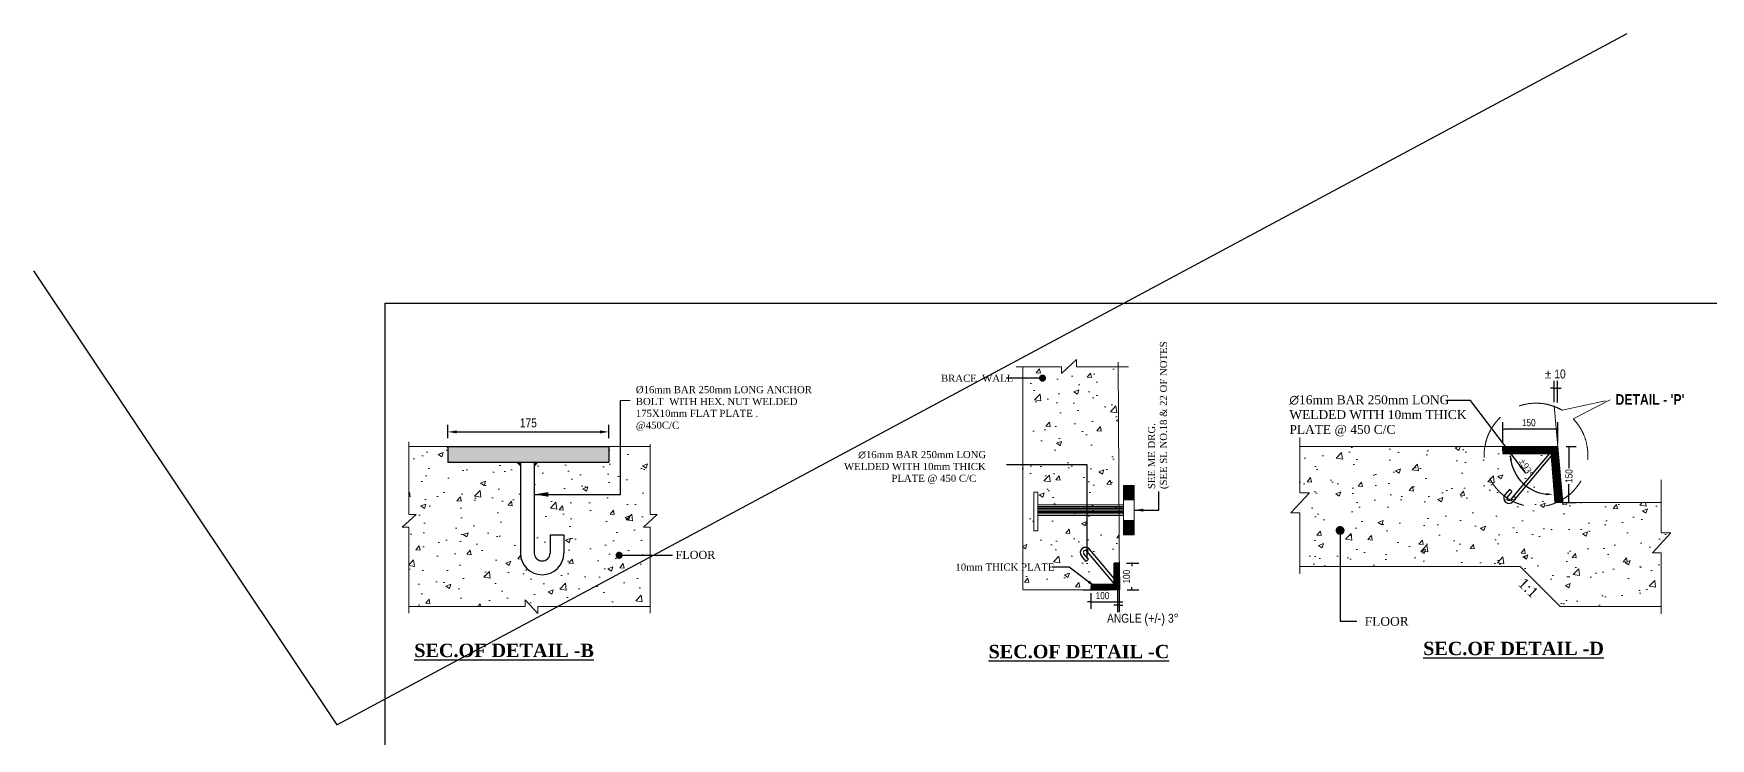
# Model space of a CAD drawing. Extents: x -119161 to 3778985, y -718511 to -30958.
# Drawn here: x 3254545 to 3273407, y -254688 to -246753 of the extents above; entities that cross this region are included whole.
import ezdxf

# ---------------------------------------------------------------- set-up
doc = ezdxf.new("R2010")
doc.units = 0
doc.header["$MEASUREMENT"] = 0
doc.linetypes.add('HIDDEN', pattern=[0.375, 0.25, -0.125])
doc.layers.get('0').update_dxf_attribs({"linetype": 'CONTINUOUS'})
doc.layers.get('DEFPOINTS').update_dxf_attribs({"linetype": 'CONTINUOUS'})
for name, color, linetype, lineweight in [('Dim', 7, 'CONTINUOUS', 9), ('Grid Line_Outer', 7, 'CONTINUOUS', 5), ('HATCH', 252, 'CONTINUOUS', 5)]:
    doc.layers.add(name, color=color, linetype=linetype, lineweight=lineweight)
doc.layers.add('LINE', color=7, linetype='CONTINUOUS')
doc.styles.add('ARIAL', font='ARIALN.TTF')
doc.styles.add('DIM', font='isocp3.shx')
doc.styles.get("Standard").update_dxf_attribs({"font": 'times.ttf', "height": 250})
doc.styles.add('style1', font='times.ttf')
doc.linetypes.add('ZIGZAG', pattern='A,0.0001,-0.2,[131,ltypeshp.shx,S=0.2,R=0,X=-0.2,Y=0],-0.4,[131,ltypeshp.shx,S=0.2,R=180,X=0.2,Y=0],-0.2', length=0.8001)
doc.dimstyles.new('dim_80', dxfattribs={"dimtxt": 160, "dimasz": 160, "dimexe": 80, "dimexo": 40, "dimgap": 50, "dimtad": 1, "dimdec": 0, "dimzin": 0, "dimdsep": 46, "dimtxsty": 'DIM', "dimcen": 0.09, "dimclrd": 5, "dimclre": 5, "dimclrt": 7, "dimadec": 0, "dimazin": 0, "dimtfac": 1, "dimtdec": 0, "dimtmove": 0, "dimatfit": 3, "dimfxl": 1, "dimtolj": 1, "dimtzin": 0, "dimarcsym": 0})
doc.dimstyles.get("Standard").update_dxf_attribs({"dimtxt": 75, "dimasz": 75, "dimexe": 60, "dimexo": 60, "dimgap": 100, "dimtad": 1, "dimdec": 0, "dimzin": 0, "dimdsep": 46, "dimtxsty": 'style1', "dimcen": 0.09, "dimclrd": 5, "dimclre": 5, "dimadec": 0, "dimazin": 0, "dimtfac": 1, "dimtdec": 0, "dimtofl": 0, "dimtmove": 0, "dimatfit": 3, "dimfxl": 1, "dimtolj": 1, "dimtzin": 0, "dimarcsym": 0})

# ---------------------------------------------------------------- blocks, each defined once
blk = doc.blocks.new('*D350')
at = {"layer": 'DEFPOINTS', "color": 0, "lineweight": -2, "ltscale": 500}
for p in [(3261016, -251237), (3259206, -251346), (3261016, -251346)]:
    blk.add_point(p, dxfattribs=at)
at = {"layer": 'Dim', "color": 5, "lineweight": -2, "ltscale": 500}
for p, q in [((3259206, -251306), (3259206, -251157)), ((3259306, -251237), (3260916, -251237)), ((3261016, -251306), (3261016, -251157))]:
    blk.add_line(p, q, dxfattribs=at)
for points in [[(3259306, -251220), (3259306, -251254), (3259206, -251237)], [(3260916, -251220), (3260916, -251254), (3261016, -251237)]]:
    blk.add_solid(points, dxfattribs=at)
at = {"layer": 'Dim', "color": 7, "ltscale": 500, "insert": (3260111, -251136), "char_height": 100, "attachment_point": 5, "style": 'ARIAL'}
blk.add_mtext('\\A1;175', dxfattribs=at)
blk = doc.blocks.new('_Dot')
at = {"color": 0, "linetype": 'ByBlock', "lineweight": -2}
blk.add_line((-0.5, 0), (-1, 0), dxfattribs=at)
at = {"color": 0, "linetype": 'ByBlock', "const_width": 0.5}
blk.add_lwpolyline([(-0.25, 0, 1), (0.25, 0, 1)], format="xyb", close=True, dxfattribs=at)
blk = doc.blocks.new('*D351')
at = {"layer": 'DEFPOINTS', "color": 0, "lineweight": -2, "ltscale": 500}
for p in [(3266798, -252714), (3266899, -252714), (3266807, -253014)]:
    blk.add_point(p, dxfattribs=at)
at = {"layer": 'Dim', "color": 5, "lineweight": -2, "ltscale": 500}
for p, q in [((3266838, -252714), (3266979, -252714)), ((3266899, -252734), (3266899, -252748)), ((3266847, -253014), (3266979, -253014)), ((3266899, -252994), (3266899, -252986))]:
    blk.add_line(p, q, dxfattribs=at)
at = {"layer": 'Dim', "color": 5, "lineweight": -2, "ltscale": 500, "xscale": 20, "yscale": 20, "zscale": 20}
for p, rotation in [((3266899, -252714), 90), ((3266899, -253014), 270)]:
    blk.add_blockref('_Dot', p, dxfattribs=dict(at, rotation=rotation))
at = {"layer": 'Dim', "color": 7, "ltscale": 500, "insert": (3266839, -252867), "char_height": 80, "attachment_point": 5, "rotation": 90, "style": 'ARIAL'}
blk.add_mtext('\\A1;100', dxfattribs=at)
blk = doc.blocks.new('*D352')
at = {"layer": 'DEFPOINTS', "color": 0, "lineweight": -2, "ltscale": 500}
for p in [(3271072, -251206), (3271072, -251403), (3271690, -251403)]:
    blk.add_point(p, dxfattribs=at)
at = {"layer": 'Dim', "color": 5, "lineweight": -2, "ltscale": 500}
for p, q in [((3271072, -251363), (3271072, -251126)), ((3271670, -251206), (3271092, -251206)), ((3271690, -251363), (3271690, -251126))]:
    blk.add_line(p, q, dxfattribs=at)
at = {"layer": 'Dim', "color": 5, "lineweight": -2, "ltscale": 500, "xscale": 20, "yscale": 20, "zscale": 20, "rotation": 180}
blk.add_blockref('_Dot', (3271072, -251206), dxfattribs=at)
at = {"layer": 'Dim', "color": 5, "lineweight": -2, "ltscale": 500, "xscale": 20, "yscale": 20, "zscale": 20}
blk.add_blockref('_Dot', (3271690, -251206), dxfattribs=at)
at = {"layer": 'Dim', "color": 7, "ltscale": 500, "insert": (3271364, -251133), "char_height": 80, "attachment_point": 5, "style": 'ARIAL'}
blk.add_mtext('\\A1;150', dxfattribs=at)
blk = doc.blocks.new('*D353')
at = {"layer": 'DEFPOINTS', "color": 0, "lineweight": -2, "ltscale": 500}
for p in [(3271746, -251403), (3271719, -252033), (3271816, -252033)]:
    blk.add_point(p, dxfattribs=at)
at = {"layer": 'Dim', "color": 5, "lineweight": -2, "ltscale": 500}
for p, q in [((3271786, -251403), (3271896, -251403)), ((3271816, -251423), (3271816, -251645)), ((3271816, -252013), (3271816, -251824)), ((3271759, -252033), (3271896, -252033))]:
    blk.add_line(p, q, dxfattribs=at)
at = {"layer": 'Dim', "color": 5, "lineweight": -2, "ltscale": 500, "xscale": 20, "yscale": 20, "zscale": 20}
for p, rotation in [((3271816, -251403), 90), ((3271816, -252033), 270)]:
    blk.add_blockref('_Dot', p, dxfattribs=dict(at, rotation=rotation))
at = {"layer": 'Dim', "color": 7, "ltscale": 500, "insert": (3271816, -251734), "char_height": 80, "attachment_point": 5, "rotation": 90, "style": 'ARIAL'}
blk.add_mtext('\\A1;150', dxfattribs=at)
blk = doc.blocks.new('*D361')
at = {"layer": 'DEFPOINTS', "color": 0, "lineweight": -2, "ltscale": 500}
for p in [(3266758, -252719), (3266736, -252970), (3266736, -253186)]:
    blk.add_point(p, dxfattribs=at)
at = {"layer": 'Dim', "color": 5, "lineweight": -2, "ltscale": 500}
for p, q in [((3266758, -252759), (3266758, -253266)), ((3266736, -253010), (3266736, -253266)), ((3266716, -253186), (3266696, -253186)), ((3266758, -253186), (3266736, -253186)), ((3266778, -253186), (3266798, -253186))]:
    blk.add_line(p, q, dxfattribs=at)
at = {"layer": 'Dim', "color": 5, "lineweight": -2, "ltscale": 500, "xscale": 20, "yscale": 20, "zscale": 20}
blk.add_blockref('_Dot', (3266736, -253186), dxfattribs=at)
at = {"layer": 'Dim', "color": 5, "lineweight": -2, "ltscale": 500, "xscale": 20, "yscale": 20, "zscale": 20, "rotation": 180}
blk.add_blockref('_Dot', (3266758, -253186), dxfattribs=at)
at = {"layer": 'Dim', "color": 7, "ltscale": 500, "insert": (3267023, -253351), "char_height": 100, "attachment_point": 5, "style": 'ARIAL'}
blk.add_mtext('\\A1;ANGLE {\\H1.0833x;(+/-) }3%%D', dxfattribs=at)
blk = doc.blocks.new('*D363')
at = {"color": 5, "lineweight": -2}
blk.add_arc((3271614, -251483), 458, 189.3935, 263.1995, dxfattribs=at)
for points in [[(3271150, -251558), (3271175, -251556), (3271156, -251483)], [(3271560, -251925), (3271559, -251950), (3271635, -251940)]]:
    blk.add_solid(points, dxfattribs=at)
at = {"layer": 'DEFPOINTS', "color": 0, "lineweight": -2}
for p in [(3270068, -251483), (3271614, -251483), (3271614, -251483), (3271397, -251886), (3271731, -254063)]:
    blk.add_point(p, dxfattribs=at)
at = {"color": 0, "lineweight": 15, "insert": (3271336, -251640), "char_height": 75, "attachment_point": 5, "rotation": 299.4956, "style": 'style1'}
blk.add_mtext('\\A1;%%P93°', dxfattribs=at)
blk = doc.blocks.new('*D364')
at = {"layer": 'DEFPOINTS', "color": 0, "lineweight": -2, "ltscale": 500}
for p in [(3271687, -250744), (3271649, -250942), (3271687, -250945)]:
    blk.add_point(p, dxfattribs=at)
at = {"layer": 'Dim', "color": 5, "lineweight": -2, "ltscale": 500}
for p, q in [((3271649, -250902), (3271649, -250664)), ((3271687, -250905), (3271687, -250664)), ((3271629, -250744), (3271609, -250744)), ((3271649, -250744), (3271687, -250744)), ((3271707, -250744), (3271727, -250744))]:
    blk.add_line(p, q, dxfattribs=at)
at = {"layer": 'Dim', "color": 5, "lineweight": -2, "ltscale": 500, "xscale": 20, "yscale": 20, "zscale": 20}
blk.add_blockref('_Dot', (3271649, -250744), dxfattribs=at)
at = {"layer": 'Dim', "color": 5, "lineweight": -2, "ltscale": 500, "xscale": 20, "yscale": 20, "zscale": 20, "rotation": 180}
blk.add_blockref('_Dot', (3271687, -250744), dxfattribs=at)
at = {"layer": 'Dim', "color": 7, "ltscale": 500, "insert": (3271661, -250586), "char_height": 100, "attachment_point": 5, "style": 'ARIAL'}
blk.add_mtext('\\A1;%%P 10', dxfattribs=at)
blk = doc.blocks.new('*D391')
at = {"layer": 'DEFPOINTS', "color": 0, "lineweight": -2, "ltscale": 500}
for p in [(3266439, -253014), (3266758, -253014), (3266758, -253150)]:
    blk.add_point(p, dxfattribs=at)
at = {"layer": 'Dim', "color": 5, "lineweight": -2, "ltscale": 500}
for p, q in [((3266439, -253054), (3266439, -253230)), ((3266758, -253054), (3266758, -253230)), ((3266419, -253150), (3266399, -253150)), ((3266439, -253150), (3266758, -253150)), ((3266778, -253150), (3266798, -253150))]:
    blk.add_line(p, q, dxfattribs=at)
at = {"layer": 'Dim', "color": 5, "lineweight": -2, "ltscale": 500, "xscale": 20, "yscale": 20, "zscale": 20}
blk.add_blockref('_Dot', (3266439, -253150), dxfattribs=at)
at = {"layer": 'Dim', "color": 5, "lineweight": -2, "ltscale": 500, "xscale": 20, "yscale": 20, "zscale": 20, "rotation": 180}
blk.add_blockref('_Dot', (3266758, -253150), dxfattribs=at)
at = {"layer": 'Dim', "color": 7, "ltscale": 500, "insert": (3266569, -253080), "char_height": 80, "attachment_point": 5, "style": 'ARIAL'}
blk.add_mtext('\\A1;100', dxfattribs=at)

msp = doc.modelspace()

# ---------------------------------------------------------------- hatches: boundary and pattern name
at = {"layer": 'Grid Line_Outer', "ltscale": 2}
h = msp.add_hatch(dxfattribs=at)
h.set_pattern_fill('ANSI31', color=16, angle=-90)
h.set_pattern_definition([(315, (3133970.45555, -268533.55953), (0.08838834765, 0.08838834765), [])])
h.paths.add_polyline_path([(3259206.4, -251400), (3259206.4, -251579.5), (3261015.9, -251579.5), (3261015.9, -251400)])
h = msp.add_hatch(dxfattribs=at)
h.set_pattern_fill('ANSI31', color=16, angle=-90)
h.set_pattern_definition([(315, (3173253.731, -272739.67724), (0.08838834765, 0.08838834765), [])])
h.paths.add_polyline_path([(3271613.9, -251482.5), (3271658, -252032.9), (3271746.9, -252032.9), (3271690.4, -251402.5), (3271068.4, -251402.5), (3271071.5, -251482.5)])
h = msp.add_hatch(dxfattribs=at)
h.set_pattern_fill('ANSI31', color=1, angle=-90)
h.set_pattern_definition([(315, (3134505.33417, -268345.71326), (0.08838834765, 0.08838834765), [])])
h.paths.add_polyline_path([(3266758.5, -253012.9), (3266758.5, -252712.9), (3266698.5, -252713.6), (3266698.5, -252952.9), (3266439.7, -252952.9), (3266439.3, -253012.8)])
at = {"layer": 'LINE', "lineweight": 15}
h = msp.add_hatch(dxfattribs=at)
h.set_pattern_fill('AR-CONC', color=2, scale=80, style=0)
h.set_pattern_definition([(50, (3181580.83, -262147.8), (573.8081, -50.2017), [60, -660]), (355, (3181580.8, -262147.8), (-111.001, 601.7537), [48, -528]), (100.4514, (3181628.65, -262152), (462.8075, 551.5516), [50.992, -560.9137]), (46.1842, (3181580.8, -261987.8), (853.793, -132.415), [90, -990]), (96.6356, (3181652, -261998.8), (747.73, 779.294), [76.488, -841.37]), (351.1842, (3181580.8, -261987.8), (747.73, 779.295), [72, -792]), (21, (3181660.83, -262027.8), (477.5256, -322.095), [60, -660]), (326, (3181660.8, -262027.8), (194.6523, 580.12), [48, -528]), (71.4514, (3181700.6, -262054.63), (672.178, 258.0244), [50.992, -560.9137]), (37.5, (3181580.83, -262147.8), (9.7279, 266.3151), [0, -521.6, 0, -536, 0, -530]), (7.5, (3181580.83, -262147.8), (210.4556, 315.5294), [0, -305.6, 0, -509.6, 0, -202]), (327.5, (3181402.43, -262147.8), (427.05795, -18.0439), [0, -200, 0, -624, 0, -828]), (317.5, (3181322.43, -262147.8), (466.549, 80.084), [0, -260, 0, -414.4, 0, -588])])
h.paths.add_polyline_path([(3265368.9, -252701), (3265917.4, -252701), (3265917.4, -252816.2), (3265368.9, -252816.2)], flags=16)
edge = h.paths.add_edge_path()
edge.add_line((3265672.6, -250503.5), (3265672.6, -253013.8))
edge.add_line((3265672.6, -253013.8), (3266347.6, -253013.8))
edge.add_line((3266347.6, -253013.8), (3266414.7, -252953.8))
edge.add_line((3266414.7, -252953.8), (3266587.6, -252953.8))
edge.add_line((3266587.6, -252953.8), (3266587.6, -252942.5))
edge.add_line((3266587.6, -252942.5), (3266281.6, -252579.1))
edge.add_arc((3266264.2, -252593.8), 22.8, 40.10091, 220.10091)
edge.add_line((3266246.8, -252608.5), (3266300.1, -252671.7))
edge.add_line((3266300.1, -252671.7), (3266272.5, -252694.9))
edge.add_line((3266272.5, -252694.9), (3266221.2, -252634))
edge.add_arc((3266266.2, -252596.1), 58.8, 40.10091, 220.10091, ccw=False)
edge.add_line((3266311.1, -252558.3), (3266698.5, -252941.7))
edge.add_line((3266698.5, -252941.7), (3266698.5, -252757.9))
edge.add_line((3266698.5, -252757.9), (3266755.9, -252712.8))
edge.add_line((3266755.9, -252712.8), (3266746.5, -250503.5))
edge.add_line((3266746.5, -250503.5), (3266277.5, -250503.5))
edge.add_line((3266277.5, -250503.5), (3266277.5, -250422.5))
edge.add_line((3266277.5, -250422.5), (3266109.3, -250578.6))
edge.add_line((3266109.3, -250578.6), (3266109.3, -250503.5))
edge.add_line((3266109.3, -250503.5), (3265672.6, -250503.5))
h = msp.add_hatch(dxfattribs=at)
h.set_pattern_fill('AR-CONC', color=2, scale=80, style=0)
h.set_pattern_definition([(50, (3181045.95, -262335.64), (573.8081, -50.2017), [60, -660]), (355, (3181045.95, -262335.64), (-111.001, 601.7537), [48, -528]), (100.4514, (3181093.77, -262339.8), (462.8075, 551.5516), [50.992, -560.9137]), (46.1842, (3181045.95, -262175.64), (853.793, -132.415), [90, -990]), (96.6356, (3181117.1, -262186.7), (747.73, 779.294), [76.488, -841.37]), (351.1842, (3181045.95, -262175.6), (747.73, 779.295), [72, -792]), (21, (3181125.95, -262215.64), (477.5256, -322.095), [60, -660]), (326, (3181125.95, -262215.64), (194.6523, 580.12), [48, -528]), (71.4514, (3181165.74, -262242.5), (672.178, 258.0244), [50.992, -560.9137]), (37.5, (3181045.95, -262335.64), (9.7279, 266.3151), [0, -521.6, 0, -536, 0, -530]), (7.5, (3181045.95, -262335.64), (210.4556, 315.5294), [0, -305.6, 0, -509.6, 0, -202]), (327.5, (3180867.55, -262335.64), (427.05795, -18.0439), [0, -200, 0, -624, 0, -828]), (317.5, (3180787.55, -262335.64), (466.549, 80.084), [0, -260, 0, -414.4, 0, -588])])
h.paths.add_polyline_path([(3259206.4, -251579.5), (3259206.4, -251400), (3258766.4, -251400), (3258766.4, -252165.6), (3258847.4, -252165.6), (3258691.4, -252310.6), (3258766.4, -252310.6), (3258766.4, -253203), (3260074, -253201.5), (3260074, -253126.4), (3260218.9, -253282.5), (3260218.9, -253201.5), (3261480, -253201.5), (3261480, -252310.6), (3261404.9, -252310.6), (3261561, -252165.6), (3261480, -252165.6), (3261480, -251400), (3261015.9, -251400), (3261015.9, -251579.5), (3260218.9, -251579.5), (3260177.4, -251619.4), (3260177.4, -252601, 1), (3260355.4, -252601), (3260355.4, -252394.5), (3260509.9, -252394.5), (3260509.9, -252601, -1), (3260022.9, -252601), (3260022.9, -251618), (3259982.9, -251579.5)])
h = msp.add_hatch(dxfattribs=at)
h.set_pattern_fill('AR-CONC', color=2, scale=80, style=0)
h.set_pattern_definition([(50, (3135336.34, -268533.56), (573.8081, -50.2017), [60, -660]), (355, (3135336.34, -268533.56), (-111.001, 601.7537), [48, -528]), (100.45144, (3135384.16, -268537.74), (462.807, 551.552), [50.9922, -560.9137]), (46.1842, (3135336.34, -268373.56), (853.793, -132.4154), [90, -990]), (96.63564, (3135407.5, -268384.6), (747.7296, 779.295), [76.488, -841.371]), (351.1842, (3135336.3, -268373.6), (747.7296, 779.295), [72, -792]), (21, (3135416.34, -268413.56), (477.5256, -322.0951), [60, -660]), (326, (3135416.34, -268413.56), (194.6523, 580.12), [48, -528]), (71.45144, (3135456.13, -268440.4), (672.178, 258.025), [50.9922, -560.9137]), (37.5, (3135336.34, -268533.56), (9.72788, 266.31508), [0, -521.6, 0, -536, 0, -530]), (7.5, (3135336.34, -268533.56), (210.45563, 315.52937), [0, -305.6, 0, -509.6, 0, -202]), (327.5, (3135157.94, -268533.56), (427.05795, -18.0439), [0, -200, 0, -624, 0, -828]), (317.5, (3135077.94, -268533.56), (466.5489, 80.084), [0, -260, 0, -414.4, 0, -588])])
h.paths.add_polyline_path([(3271690.4, -251402.5), (3270800.9, -251402.5), (3268788.3, -251402.5), (3268788.3, -251924.2), (3268896.3, -251924.2), (3268688.2, -252148.5), (3268788.3, -252148.5), (3268788.3, -252752.5), (3271267.2, -252752.5), (3271717.2, -253202.5), (3272854.3, -253202.5), (3272854.3, -252598.5), (3272754.2, -252598.5), (3272962.3, -252374.2), (3272854.3, -252374.2), (3272854.3, -252032.9), (3271746.9, -252032.9)])
edge = h.paths.add_edge_path(flags=16)
edge.add_line((3271613.9, -251482.5), (3271615.2, -251510.4))
edge.add_line((3271615.2, -251510.4), (3271332.9, -251845.7))
edge.add_arc((3271287.9, -251807.8), 58.8, 139.89909, 319.89909, ccw=False)
edge.add_line((3271243, -251770), (3271294.3, -251709))
edge.add_line((3271294.3, -251709), (3271321.8, -251732.2))
edge.add_line((3271321.8, -251732.2), (3271268.5, -251795.5))
edge.add_arc((3271286, -251810.1), 22.8, 139.89909, 319.89909)
edge.add_line((3271303.4, -251824.8), (3271591.6, -251482.5))
edge.add_line((3271591.6, -251482.5), (3271613.9, -251482.5))
h.paths.add_polyline_path([(3271282, -251671), (3271443.9, -251825.7), (3271582, -251681.3), (3271420.1, -251526.5)], flags=16)
at = {"layer": 'LINE', "lineweight": 25}
h = msp.add_hatch(dxfattribs=at)
h.set_pattern_fill('ANSI31', color=256, style=0)
h.set_pattern_definition([(45, (3180092.37551, -262463.495), (-0.08838834765, 0.08838834765), [])])
h.paths.add_polyline_path([(3260022.9, -251579.5), (3259982.9, -251579.5), (3260022.9, -251618)])
h = msp.add_hatch(dxfattribs=at)
h.set_pattern_fill('ANSI31', color=256, style=0)
h.set_pattern_definition([(135, (3340109.37551, -262463.495), (0.08838834765, 0.08838834765), [])])
h.paths.add_polyline_path([(3260178.9, -251579.5), (3260218.9, -251579.5), (3260178.9, -251618)])

# ---------------------------------------------------------------- linework, layer by layer
at = {"color": 1, "lineweight": 15}
for p, q in [((3271690.4, -251402.5), (3271746.9, -252032.9)), ((3271071.5, -251482.5), (3271613.9, -251482.5)), ((3271113.6, -251482.5), (3271613.9, -251482.5)), ((3271613.9, -251482.5), (3271658, -252032.9))]:
    msp.add_line(p, q, dxfattribs=at)
at = {"color": 1, "linetype": 'HIDDEN', "lineweight": 15, "ltscale": 2000}
msp.add_lwpolyline([(3271738.9, -250993.3), (3272279.1, -250877.4), (3271862.8, -251090.2)], dxfattribs=at)
msp.add_arc((3271445.2, -251497), 583, 59.75466, 44.25282, dxfattribs=at)
at = {"layer": 'Dim', "ltscale": 500}
msp.add_line((3261145.8, -250883), (3261256.5, -250883), dxfattribs=at)
at = {"layer": 'HATCH', "color": 8, "lineweight": 15}
msp.add_line((3265672.6, -251720.5), (3265672.6, -253013.8), dxfattribs=at)
at = {"layer": 'HATCH', "color": 7, "lineweight": 15}
for points in [[(3271071.5, -251402.5), (3271071.5, -251482.5)], [(3271658, -252032.9), (3271746.9, -252032.9)], [(3271267.2, -252752.5), (3271717.2, -253202.5)]]:
    msp.add_lwpolyline(points, dxfattribs=at)
at = {"layer": 'LINE', "color": 0, "linetype": 'ByBlock', "lineweight": -2}
for p, q in [((3257954.9, -254535.2), (3272469.8, -246753)), ((3254545, -249423.8), (3257954.9, -254535.2))]:
    msp.add_line(p, q, dxfattribs=at)
at = {"layer": 'LINE', "lineweight": 15}
for p, q in [((3266277.5, -250422.5), (3266109.3, -250578.6)), ((3266277.5, -250503.5), (3266277.5, -250422.5)), ((3266746.2, -250452.8), (3266758.5, -253012.9)), ((3266109.3, -250503.5), (3265597.1, -250503.5)), ((3266109.3, -250578.6), (3266109.3, -250503.5)), ((3266861.4, -250503.5), (3266277.5, -250503.5)), ((3271746.9, -252032.9), (3271649.1, -250942.3)), ((3266758.5, -253012.9), (3266647.6, -253013.8))]:
    msp.add_line(p, q, dxfattribs=at)
at = {"layer": 'LINE', "lineweight": 9}
for p, q in [((3265672.6, -251720.5), (3265672.6, -250501.3)), ((3258766.4, -251348.2), (3258766.4, -252165.6)), ((3259206.4, -251400), (3258766.4, -251400)), ((3261015.9, -251400), (3261480, -251400)), ((3261480, -251374.9), (3261480, -252165.6)), ((3268788.3, -251298.6), (3268788.3, -251924.2)), ((3268788.3, -251402.5), (3271690.4, -251402.5)), ((3272854.3, -251777.8), (3272854.3, -252374.2)), ((3268896.3, -251924.2), (3268688.2, -252148.5)), ((3268788.3, -251924.2), (3268896.3, -251924.2)), ((3258847.4, -252165.6), (3258691.4, -252310.6)), ((3258766.4, -252165.6), (3258847.4, -252165.6)), ((3261561, -252165.6), (3261404.9, -252310.6)), ((3261480, -252165.6), (3261561, -252165.6)), ((3268688.2, -252148.5), (3268788.3, -252148.5)), ((3268788.3, -252148.5), (3268788.3, -252833.8)), ((3271746.9, -252032.9), (3272854.3, -252032.9)), ((3258691.4, -252310.6), (3258766.4, -252310.6)), ((3258766.4, -252310.6), (3258766.4, -253276.3)), ((3261404.9, -252310.6), (3261480, -252310.6)), ((3261480, -252310.6), (3261480, -253276.3)), ((3272962.3, -252374.2), (3272754.2, -252598.5)), ((3272854.3, -252374.2), (3272962.3, -252374.2)), ((3268789.1, -252752.5), (3271267.2, -252752.5)), ((3272754.2, -252598.5), (3272854.3, -252598.5)), ((3272854.3, -252598.5), (3272854.3, -253283.8)), ((3260218.9, -253282.5), (3260074, -253126.4)), ((3260074, -253126.4), (3260074, -253201.5)), ((3266347.6, -253013.8), (3265672.6, -253013.8)), ((3260074, -253201.5), (3258767.8, -253203)), ((3261481.5, -253201.5), (3260218.9, -253201.5)), ((3260218.9, -253201.5), (3260218.9, -253282.5)), ((3271717.2, -253202.5), (3272854.9, -253202.5))]:
    msp.add_line(p, q, dxfattribs=at)
at = {"layer": 'LINE', "lineweight": 25}
for p, q in [((3259206.4, -251400), (3259206.4, -251579.5)), ((3259206.4, -251400), (3261015.9, -251400)), ((3261015.9, -251400), (3261015.9, -251579.5)), ((3271390.4, -251402.5), (3271690.4, -251402.5)), ((3259206.4, -251579.5), (3261015.9, -251579.5)), ((3260022.9, -251579.5), (3260022.9, -252601)), ((3260177.4, -251579.5), (3260177.4, -252601)), ((3271591.6, -251482.5), (3271160.6, -251994.4)), ((3271617.4, -251507.8), (3271185.6, -252020.6)), ((3271147, -251883.9), (3271095.7, -251944.9)), ((3271174.5, -251907.1), (3271121.2, -251970.4)), ((3271174.5, -251907.1), (3271147, -251883.9)), ((3260355.4, -252394.5), (3260355.4, -252601)), ((3260355.4, -252394.5), (3260509.9, -252394.5)), ((3260509.9, -252394.5), (3260509.9, -252601)), ((3266698.5, -252885.8), (3266422, -252557.4)), ((3266383.4, -252694.1), (3266332.1, -252633.1)), ((3266410.9, -252670.9), (3266357.6, -252607.6)), ((3266410.9, -252670.9), (3266383.4, -252694.1)), ((3266698.5, -252941.7), (3266392.5, -252578.3)), ((3266755.9, -252713), (3266698.5, -252713.6)), ((3266698.5, -252952.9), (3266698.5, -252713.6)), ((3266755.9, -252713), (3266758.5, -253012.9)), ((3266347.6, -253013.8), (3266647.6, -253013.8)), ((3266439.7, -252952.9), (3266439.3, -253013.8)), ((3266698.5, -252952.9), (3266439.7, -252952.9))]:
    msp.add_line(p, q, dxfattribs=at)
at = {"layer": 'LINE', "linetype": 'ZIGZAG', "lineweight": 25}
for p, q in [((3260022.9, -251618), (3259982.9, -251579.5)), ((3260178.9, -251618), (3260218.9, -251579.5))]:
    msp.add_line(p, q, dxfattribs=at)
at = {"layer": 'LINE', "color": 8, "lineweight": 15}
for p, q in [((3266810.8, -251841.1), (3266810.8, -252003.3)), ((3266817.8, -251841.1), (3266817.8, -252003.3)), ((3266824.8, -251841.1), (3266824.8, -252003.3)), ((3266831.8, -251841.1), (3266831.8, -252003.3)), ((3266841.2, -251841.1), (3266841.2, -252003.3)), ((3266849.1, -251841.1), (3266849.1, -252003.3)), ((3266854.6, -251841.1), (3266854.6, -252003.3)), ((3266859.1, -251841.1), (3266859.1, -252003.3)), ((3266865.7, -251841.1), (3266865.7, -252003.3)), ((3266873.6, -251841.1), (3266873.6, -252003.3)), ((3266878.3, -251841.1), (3266878.3, -252003.3)), ((3266884.9, -251841.1), (3266884.9, -252003.3)), ((3266892.8, -251841.1), (3266892.8, -252003.3)), ((3266897.5, -251841.1), (3266897.5, -252003.3)), ((3266905, -251841.1), (3266905, -252003.3)), ((3266913.6, -251841.1), (3266913.6, -252003.3)), ((3266919.8, -251841.1), (3266919.8, -252003.3)), ((3266810.8, -252395), (3266810.8, -252232.8)), ((3266817.8, -252395), (3266817.8, -252232.8)), ((3266824.8, -252395), (3266824.8, -252232.8)), ((3266831.8, -252395), (3266831.8, -252232.8)), ((3266841.2, -252395), (3266841.2, -252232.8)), ((3266849.1, -252395), (3266849.1, -252232.8)), ((3266854.6, -252395), (3266854.6, -252232.8)), ((3266859.1, -252395), (3266859.1, -252232.8)), ((3266865.7, -252395), (3266865.7, -252232.8)), ((3266873.6, -252395), (3266873.6, -252232.8)), ((3266878.3, -252395), (3266878.3, -252232.8)), ((3266884.9, -252395), (3266884.9, -252232.8)), ((3266892.8, -252395), (3266892.8, -252232.8)), ((3266897.5, -252395), (3266897.5, -252232.8)), ((3266905, -252395), (3266905, -252232.8)), ((3266913.6, -252395), (3266913.6, -252232.8)), ((3266919.8, -252395), (3266919.8, -252232.8))]:
    msp.add_line(p, q, dxfattribs=at)
at = {"layer": 'LINE'}
msp.add_lwpolyline([(3284540.6, -268201.5), (3258501.3, -268201.5), (3258501.3, -249788.1), (3284540.6, -249788.1)], close=True, dxfattribs=at)
at = {"layer": 'LINE', "lineweight": 15}
for points in [[(3265796.9, -251915.8), (3265842.5, -251915.8), (3265842.5, -252350.7), (3265796.9, -252350.7)], [(3266803.5, -251841.1), (3266926.8, -251841.1), (3266926.8, -252395), (3266803.5, -252395)], [(3266803.5, -251841.1), (3266926.8, -251841.1), (3266926.8, -252003.3), (3266803.5, -252003.3)], [(3266803.5, -252395), (3266926.8, -252395), (3266926.8, -252232.8), (3266803.5, -252232.8)]]:
    msp.add_lwpolyline(points, close=True, dxfattribs=at)
msp.add_lwpolyline([(3265842.5, -252058.7), (3266803.5, -252058.7), (3266803.5, -252177.4), (3265842.5, -252177.4)], dxfattribs=at)
at = {"layer": 'LINE', "color": 8, "lineweight": 15}
for points in [[(3265842.5, -252076), (3266803.5, -252076)], [(3265842.5, -252090.4), (3266803.5, -252090.4)], [(3265842.5, -252101.2), (3266803.5, -252101.2)], [(3265842.5, -252118), (3266803.5, -252118)], [(3265842.5, -252134.8), (3266803.5, -252134.8)], [(3265842.5, -252145.7), (3266803.5, -252145.7)], [(3265842.5, -252160.1), (3266803.5, -252160.1)]]:
    msp.add_lwpolyline(points, dxfattribs=at)
at = {"layer": 'LINE', "lineweight": 25}
for centre, radius, start, end in [((3271140.6, -251982.7), 58.8, 139.89909, 319.89909), ((3271138.7, -251985.1), 22.8, 139.89909, 319.89909), ((3266377, -252595.3), 58.8, 40.10091, 220.10091), ((3260266.4, -252601), 243.5, 180, 0), ((3260266.4, -252601), 89, 180, 0), ((3266375.1, -252593), 22.8, 40.10091, 220.10091)]:
    msp.add_arc(centre, radius, start, end, dxfattribs=at)

# ---------------------------------------------------------------- texts
at = {"layer": 'LINE', "color": 7, "insert": (3267200.6, -251880.4), "char_height": 80, "width": 1937.796, "attachment_point": 4, "rotation": 90}
msp.add_mtext('SEE ME DRG.\\P(SEE SL NO.18 & 22 OF NOTES', dxfattribs=at)
at = {"layer": 'LINE', "color": 7, "insert": (3264752.1, -250634), "char_height": 80, "attachment_point": 4}
msp.add_mtext('BRACE  WALL', dxfattribs=at)
at = {"layer": 'LINE', "color": 4}
for s, insert, char_height, width, attachment_point in [('{\\C7;%%C16mm BAR 250mm LONG ANCHOR\\PBOLT  WITH HEX. NUT WELDED\\P175X10mm FLAT PLATE .\\P@450C/C}', (3261319.8, -250973), 80, 2758.878, 4), ("{\\fArial Narrow|b1|i0|c0|p34;\\C6;DETAIL - 'P'}", (3273115, -250872.1, 0), 120, 1165.804, 6), ('{\\fTimes New Roman|b1|i0|c0|p18;\\L\\C6;SEC.OF DETAIL -B}', (3258827.8, -253698), 150, 2060.412, 4), ('{\\fTimes New Roman|b1|i0|c0|p18;\\L\\C6;SEC.OF DETAIL -C}', (3265287.3, -253711), 150, 2116.537, 4), ('{\\fTimes New Roman|b1|i0|c0|p18;\\L\\C6;SEC.OF DETAIL -D}', (3270175.6, -253675.8), 150, 2116.537, 4)]:
    msp.add_mtext(s, dxfattribs=dict(at, insert=insert, char_height=char_height, width=width, attachment_point=attachment_point))
at = {"layer": 'LINE', "color": 7, "attachment_point": 4}
for s, insert, char_height, width in [('∅16mm BAR 250mm LONG \\PWELDED WITH 10mm THICK \\PPLATE @ 450 C/C', (3268671.1, -251056.9), 100, 2585.1), ('\\pi1226;∅16mm BAR 250mm LONG \\P\\pi1066;WELDED WITH 10mm THICK \\P\\pi1599;PLATE @ 450 C/C', (3262595.2, -251637.5), 80, 2914.497), ('FLOOR', (3261767.2, -252621.4), 90, 2758.878), ('10mm THICK PLATE', (3264914.1, -252758.6), 80, 1432.189)]:
    msp.add_mtext(s, dxfattribs=dict(at, insert=insert, char_height=char_height, width=width))
at = {"layer": 'LINE', "color": 4, "insert": (3271441.5, -253072.7, 0), "char_height": 120, "width": 1165.804, "attachment_point": 6, "rotation": 316.02614}
msp.add_mtext('{\\C7;1:1}', dxfattribs=at)
at = {"layer": 'LINE', "color": 4, "insert": (3269517.9, -253370.2), "char_height": 100, "attachment_point": 4}
msp.add_mtext('FLOOR', dxfattribs=at)

# ---------------------------------------------------------------- dimensions: what is measured, and where the dimension line sits
at = {"color": 1, "lineweight": 15}
dim = msp.add_angular_dim_2l(base=(3271397, -251885.9), line1=((3271613.9, -251482.5), (3271730.8, -254063.5)), line2=((3270067.7, -251482.5), (3271613.9, -251482.5)), text='%%P<>', dimstyle='Standard', override={"dimfxl": 4}, dxfattribs=at)
dim.commit()
dim.dimension.update_dxf_attribs({"geometry": '*D363', "text_midpoint": (3271215.3, -251708), "dimtype": 162})
at = {"layer": 'Dim', "ltscale": 500}
for base, p1, p2, text, override, picture, middle in [((3271687.3, -250744.3), (3271649.1, -250942.3), (3271687.3, -250944.7), '%%P 10', {"dimtxt": 100, "dimasz": 20, "dimtxsty": 'ARIAL', "dimblk1": 'Dot', "dimblk2": 'Dot', "dimsah": 1, "dimtmove": 2}, '*D364', (3271660.8, -250585.9)), ((3266735.9, -253186.4), (3266758.3, -252719), (3266735.9, -252969.5), 'ANGLE {\\H1.0833x;(+/-) }3%%D', {"dimtxt": 100, "dimasz": 20, "dimtxsty": 'ARIAL', "dimblk1": 'Dot', "dimblk2": 'Dot', "dimsah": 1, "dimtmove": 2}, '*D361', (3267022.5, -253350.8)), ((3266758.3, -253149.9), (3266439.3, -253013.8), (3266758.3, -253013.8), '100', {"dimtxt": 80, "dimasz": 20, "dimtxsty": 'ARIAL', "dimblk1": 'Dot', "dimblk2": 'Dot', "dimsah": 1, "dimtmove": 2}, '*D391', (3266568.9, -253080.4))]:
    dim = msp.add_linear_dim(base=base, p1=p1, p2=p2, text=text, dimstyle='dim_80', override=override, dxfattribs=at)
    dim.commit()
    dim.dimension.update_dxf_attribs({"geometry": picture, "text_midpoint": middle, "dimtype": 160})
dim = msp.add_linear_dim(base=(3261015.9, -251236.9), p1=(3259206.4, -251345.9), p2=(3261015.9, -251345.9), text='175', dimstyle='dim_80', override={"dimtxt": 100, "dimasz": 100, "dimtxsty": 'ARIAL', "dimtmove": 2}, dxfattribs=at)
dim.commit()
dim.dimension.update_dxf_attribs({"geometry": '*D350', "text_midpoint": (3260111.1, -251135.9)})
for base, p1, p2, angle, text, override, picture, middle in [((3271071.5, -251206), (3271690.4, -251402.5), (3271071.5, -251402.5), 180, '150', {"dimtxt": 80, "dimasz": 20, "dimgap": 20, "dimtxsty": 'ARIAL', "dimblk1": 'Dot', "dimblk2": 'Dot', "dimsah": 1, "dimtmove": 2}, '*D352', (3271363.7, -251133.3)), ((3271816.2, -252032.9), (3271746.4, -251402.5), (3271718.9, -252032.9), 270, '150', {"dimtxt": 80, "dimasz": 20, "dimgap": 20, "dimtxsty": 'ARIAL', "dimblk1": 'Dot', "dimblk2": 'Dot', "dimsah": 1, "dimtmove": 2}, '*D353', (3271816.2, -251734.3)), ((3266899, -252713.8), (3266806.8, -253013.8), (3266798.3, -252713.8), 90, '100', {"dimtxt": 80, "dimasz": 20, "dimtxsty": 'ARIAL', "dimblk1": 'Dot', "dimblk2": 'Dot', "dimsah": 1, "dimtmove": 2}, '*D351', (3266838.8, -252866.8))]:
    dim = msp.add_linear_dim(base=base, p1=p1, p2=p2, angle=angle, text=text, dimstyle='dim_80', override=override, dxfattribs=at)
    dim.commit()
    dim.dimension.update_dxf_attribs({"geometry": picture, "text_midpoint": middle, "dimtype": 160})

# ---------------------------------------------------------------- leaders
for points, override in [([(3265894.2, -250631.6), (3265486.2, -250631.6)], {"dimtxt": 140, "dimasz": 80, "dimtxsty": 'ARIAL', "dimtmove": 2, "dimldrblk": 'Dot'}), ([(3260177.4, -251940.5), (3261145.8, -251940.5), (3261145.8, -250883)], {"dimtxt": 140, "dimtxsty": 'ARIAL', "dimtmove": 2}), ([(3271330.5, -251700.6), (3270707.5, -250884.2), (3270429.1, -250884.2)], {"dimtxt": 100, "dimasz": 100, "dimtxsty": 'ARIAL', "dimtmove": 2}), ([(3266397.1, -252660.4), (3266397.1, -251607.9), (3265489.7, -251607.9)], {"dimtxt": 100, "dimasz": 100, "dimtxsty": 'ARIAL', "dimtmove": 2}), ([(3266926.8, -252118), (3267201.2, -252118), (3267201.2, -251906.7)], {"dimtxt": 100, "dimasz": 100, "dimtxsty": 'ARIAL', "dimtmove": 2}), ([(3269241.6, -252346.1), (3269241.6, -253367.1), (3269431.1, -253367.1)], {"dimtxt": 140, "dimasz": 100, "dimtxsty": 'ARIAL', "dimtmove": 2, "dimldrblk": 'Dot'}), ([(3261131.7, -252625.9), (3261731.7, -252625.9)], {"dimtxt": 140, "dimasz": 80, "dimtxsty": 'ARIAL', "dimtmove": 2, "dimldrblk": 'Dot'}), ([(3266492, -252982.9), (3266195.5, -252759.4), (3266012.5, -252759.4)], {"dimtxt": 100, "dimasz": 100, "dimtxsty": 'ARIAL', "dimtmove": 2})]:
    msp.add_leader(points, dimstyle='dim_80', override=override, dxfattribs=at)

doc.saveas('drawing.dxf')
